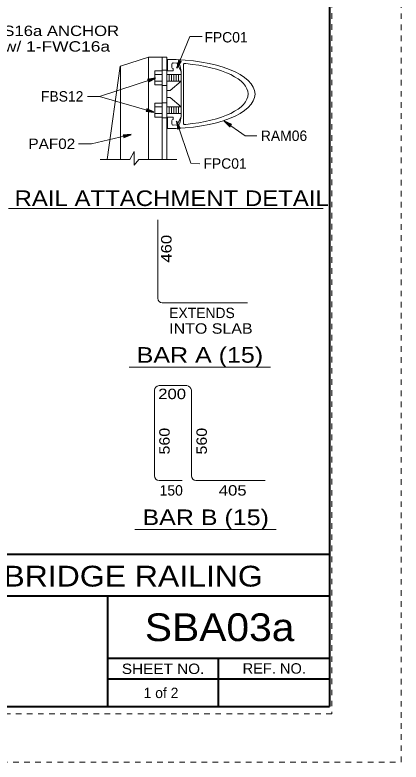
# Model space of a CAD drawing. Extents: x 1370 to 1387, y -905.5 to -882.8.
# Drawn here: x 1380.03 to 1387, y -905.5 to -892.03 of the extents above; entities that cross this region are included whole.
import ezdxf
from ezdxf.enums import TextEntityAlignment as Align

# ---------------------------------------------------------------- set-up
doc = ezdxf.new("R2010")
doc.units = 0
doc.header["$LTSCALE"] = 0.075
doc.linetypes.add('DOTTED', pattern=[1.5, 0.3, -1.2])
for name, color, linetype, lineweight in [('1', 7, 'Continuous', 13), ('2', 7, 'Continuous', 13), ('3', 7, 'Continuous', 13), ('4', 7, 'Continuous', 25), ('5', 7, 'Continuous', 13), ('61', 7, 'DOTTED', 13), ('62', 7, 'DOTTED', 13), ('63', 7, 'Continuous', 40)]:
    doc.layers.add(name, color=color, linetype=linetype, lineweight=lineweight)
for name, color, linetype in [('57', 7, 'Continuous'), ('58', 7, 'Continuous'), ('59', 7, 'Continuous'), ('8', 7, 'Continuous')]:
    doc.layers.add(name, color=color, linetype=linetype)

msp = doc.modelspace()

# ---------------------------------------------------------------- linework, layer by layer
at = {"layer": '1'}
for p, q in [((1382.81475, -893.22358), (1382.81475, -893.09858)), ((1382.85642, -893.22358), (1382.85642, -893.09858)), ((1382.89808, -893.22358), (1382.89808, -893.09858)), ((1382.93975, -893.22358), (1382.93975, -893.09858)), ((1382.98142, -893.22358), (1382.98142, -893.09858)), ((1382.81475, -893.80692), (1382.81475, -893.68192)), ((1382.85642, -893.80692), (1382.85642, -893.68192)), ((1382.89808, -893.80692), (1382.89808, -893.68192)), ((1382.93975, -893.80692), (1382.93975, -893.68192)), ((1382.98142, -893.80692), (1382.98142, -893.68192))]:
    msp.add_line(p, q, dxfattribs=at)
at = {"layer": '2'}
for p, q in [((1382.43975, -892.78608), (1381.93975, -892.95275)), ((1382.77308, -892.78608), (1382.43975, -892.78608)), ((1382.43975, -894.63575), (1382.43975, -892.78608)), ((1382.77308, -894.63575), (1382.77308, -892.78608)), ((1382.78292, -892.82775), (1382.78292, -893.03608)), ((1381.93975, -894.63575), (1381.93975, -892.95275)), ((1382.86592, -892.91308), (1382.86592, -892.97375)), ((1382.88758, -892.89242), (1382.96958, -892.89575)), ((1383.03292, -893.04508), (1382.95592, -892.89517)), ((1383.00825, -892.92875), (1383.03292, -893.04508)), ((1383.07458, -893.98108), (1383.07458, -892.92442)), ((1383.09692, -892.90342), (1383.11558, -892.90542)), ((1382.68975, -893.03608), (1382.55458, -893.03608)), ((1382.55458, -893.28608), (1382.55458, -893.03608)), ((1382.68975, -893.09858), (1382.55458, -893.09858)), ((1383.03292, -893.09858), (1382.77308, -893.09858)), ((1382.78292, -893.03608), (1382.88692, -893.03608)), ((1382.88658, -892.99442), (1382.88692, -892.99442)), ((1382.88692, -892.99442), (1382.88692, -893.03608)), ((1383.03292, -893.86042), (1383.03292, -893.04508)), ((1382.68975, -893.22358), (1382.55458, -893.22358)), ((1383.03292, -893.22358), (1382.77308, -893.22358)), ((1382.83558, -893.39025), (1383.03292, -893.22358)), ((1382.68975, -893.28608), (1382.55458, -893.28608)), ((1382.83558, -893.39025), (1382.77308, -893.39025)), ((1382.83558, -893.51525), (1382.77308, -893.51525)), ((1382.83558, -893.51525), (1383.03292, -893.68192)), ((1382.68975, -893.61942), (1382.55458, -893.61942)), ((1382.68975, -893.68192), (1382.55458, -893.68192)), ((1383.03292, -893.68192), (1382.77308, -893.68192)), ((1382.68975, -893.80692), (1382.55458, -893.80692)), ((1383.03292, -893.80692), (1382.77308, -893.80692)), ((1382.78292, -893.86942), (1382.88692, -893.86942)), ((1382.78292, -894.07775), (1382.78292, -893.86942)), ((1382.86592, -893.99242), (1382.86592, -893.93175)), ((1382.88658, -893.91108), (1382.88692, -893.91108)), ((1382.88692, -893.91108), (1382.88692, -893.86942)), ((1383.03292, -893.86042), (1382.96033, -894.01017)), ((1383.00825, -893.97675), (1383.03292, -893.86042)), ((1382.88758, -894.01308), (1382.96958, -894.00975)), ((1383.09692, -894.00208), (1383.11558, -894.00008))]:
    msp.add_line(p, q, dxfattribs=at)
for points in [[(1381.93975, -892.95275), (1381.92908, -892.95275), (1381.69767, -894.63575)], [(1382.68975, -893.86942), (1382.55458, -893.86942), (1382.55458, -893.61942)]]:
    msp.add_lwpolyline(points, dxfattribs=at)
for centre, radius, start, end in [((1382.88675, -892.91322), 0.02083, 87.39744, 180), ((1382.88675, -892.97358), 0.02083, 180, 270), ((1382.96748, -892.93743), 0.04167, 11.97613, 87.13759), ((1383.09542, -892.92432), 0.02083, 85.42608, 180), ((1382.88675, -893.93192), 0.02083, 90, 180), ((1382.88675, -893.99228), 0.02083, 180, 272.60256), ((1382.96748, -893.96807), 0.04167, 272.86241, 348.02387), ((1383.09542, -893.98118), 0.02083, 180, 274.57392)]:
    msp.add_arc(centre, radius, start, end, dxfattribs=at)
for centre, major_axis, ratio, start_param, end_param in [((1382.78292, -893.45275), (1.58333, 0), 0.394737, 4.71238898, 7.85398163), ((1382.78292, -893.45258), (1.45833, 0), 0.385714, 4.942999, 7.62337162)]:
    msp.add_ellipse(centre, major_axis=major_axis, ratio=ratio, start_param=start_param, end_param=end_param, dxfattribs=at)
at = {"layer": '3'}
for p, q in [((1379.91467, -895.51642), (1385.59133, -895.51642)), ((1382.60883, -897.13583), (1382.60883, -895.71917)), ((1382.69217, -897.21917), (1384.23025, -897.21917)), ((1382.09217, -898.37925), (1384.64225, -898.37925)), ((1382.63242, -898.71233), (1383.13242, -898.71233)), ((1382.54908, -900.33733), (1382.54908, -898.79567)), ((1383.21575, -900.33733), (1383.21575, -898.79567)), ((1382.63242, -900.42067), (1383.04908, -900.42067)), ((1383.29908, -900.42067), (1384.54908, -900.42067)), ((1382.1965, -901.30717), (1384.749, -901.30717))]:
    msp.add_line(p, q, dxfattribs=at)
for centre, start, end in [((1382.69217, -897.13583), 180, 270), ((1382.63242, -898.79567), 90, 180), ((1383.13242, -898.79567), 0, 90), ((1382.63242, -900.33733), 180, 270), ((1383.29908, -900.33733), 180, 270)]:
    msp.add_arc(centre, 0.08333, start, end, dxfattribs=at)
at = {"layer": '4', "lineweight": 13}
for p, q in [((1381.55808, -893.49808), (1382.54167, -893.78067)), ((1381.57108, -894.63575), (1382.10592, -894.63575)), ((1382.26983, -894.63575), (1382.9515, -894.63575))]:
    msp.add_line(p, q, dxfattribs=at)
for points in [[(1383.413, -892.41625), (1383.18867, -892.41625), (1382.95575, -892.9895)], [(1381.34242, -893.49808), (1381.55808, -893.49808), (1382.5675, -893.16708)], [(1383.36983, -894.70908), (1383.20592, -894.701), (1382.94717, -893.94208)], [(1384.3965, -894.2085), (1384.1895, -894.2085), (1383.80983, -893.94208)], [(1381.1785, -894.35383), (1381.41142, -894.35383), (1382.1275, -894.18433)], [(1382.10592, -894.63575), (1382.18358, -894.49125), (1382.18358, -894.73342), (1382.26983, -894.63575)]]:
    msp.add_lwpolyline(points, dxfattribs=at)
at = {"layer": '4'}
for points in [[(1383.03142, -892.867), (1383.02825, -892.86675), (1383.02517, -892.86658), (1383.022, -892.86633), (1383.01883, -892.86617), (1383.016, -892.865), (1383.01508, -892.86467), (1383.01325, -892.86392), (1383.011, -892.86408), (1383.00917, -892.86333), (1383.00733, -892.86258), (1383.0045, -892.86142), (1383.00125, -892.859), (1382.99933, -892.85825), (1382.99567, -892.85675), (1382.99267, -892.85342), (1382.99033, -892.85133), (1382.98842, -892.85058), (1382.98792, -892.84925), (1382.95575, -892.9895), (1383.03142, -892.867), (1383.02283, -892.87217), (1382.99008, -892.85992), (1382.9655, -892.96542), (1383.02283, -892.87217), (1383.01508, -892.87542), (1382.99392, -892.869), (1382.97492, -892.94225), (1383.01508, -892.87542), (1383.00817, -892.87908), (1382.995, -892.877), (1382.98433, -892.91908), (1383.00817, -892.87908), (1383.00167, -892.88183), (1382.99625, -892.88183), (1382.99267, -892.89867), (1383.00167, -892.88183)], [(1382.42508, -893.1885), (1382.427, -893.19108), (1382.42883, -893.19358), (1382.43075, -893.19617), (1382.43267, -893.19867), (1382.43358, -893.2015), (1382.43392, -893.2025), (1382.4345, -893.20442), (1382.43608, -893.206), (1382.43667, -893.20783), (1382.43733, -893.20975), (1382.43825, -893.21258), (1382.43858, -893.21675), (1382.43917, -893.21867), (1382.44042, -893.22242), (1382.43975, -893.22683), (1382.43975, -893.23), (1382.44033, -893.23192), (1382.43975, -893.23317), (1382.5675, -893.16708), (1382.42508, -893.1885), (1382.43458, -893.19175), (1382.44642, -893.22467), (1382.54283, -893.17517), (1382.43458, -893.19175), (1382.44217, -893.19558), (1382.45092, -893.21583), (1382.519, -893.183), (1382.44217, -893.19558), (1382.44942, -893.19842), (1382.45633, -893.20983), (1382.49525, -893.19075), (1382.44942, -893.19842), (1382.45567, -893.20167), (1382.45917, -893.20575), (1382.47442, -893.19758), (1382.45567, -893.20167)], [(1382.41183, -893.71842), (1382.41192, -893.72158), (1382.41208, -893.72475), (1382.41225, -893.72783), (1382.41233, -893.731), (1382.4115, -893.73392), (1382.41125, -893.73483), (1382.41067, -893.73683), (1382.41108, -893.739), (1382.41058, -893.74092), (1382.41, -893.74283), (1382.40917, -893.74575), (1382.40708, -893.74925), (1382.40658, -893.75125), (1382.40542, -893.75508), (1382.40242, -893.75833), (1382.40067, -893.76092), (1382.40008, -893.76292), (1382.39883, -893.76358), (1382.54167, -893.78067), (1382.41183, -893.71842), (1382.41783, -893.72633), (1382.40917, -893.76025), (1382.51667, -893.7735), (1382.41783, -893.72633), (1382.42192, -893.73375), (1382.41783, -893.7555), (1382.49267, -893.76658), (1382.42192, -893.73375), (1382.42633, -893.74025), (1382.42567, -893.75358), (1382.46858, -893.75967), (1382.42633, -893.74025), (1382.42975, -893.74642), (1382.43033, -893.75183), (1382.4475, -893.75358), (1382.42975, -893.74642)], [(1382.97025, -894.08425), (1382.97283, -894.08233), (1382.97533, -894.08042), (1382.97783, -894.0785), (1382.98033, -894.07658), (1382.98317, -894.07558), (1382.98417, -894.07525), (1382.986, -894.07467), (1382.98758, -894.07308), (1382.9895, -894.07242), (1382.99142, -894.07175), (1382.99425, -894.07075), (1382.99833, -894.07042), (1383.00025, -894.06983), (1383.004, -894.0685), (1383.00842, -894.06908), (1383.01158, -894.06908), (1383.0135, -894.06842), (1383.01475, -894.06908), (1382.94717, -893.94208), (1382.97025, -894.08425), (1382.97333, -894.07475), (1383.00617, -894.0625), (1382.95558, -893.96667), (1382.97333, -894.07475), (1382.97708, -894.06708), (1382.99733, -894.05808), (1382.96358, -893.99033), (1382.97708, -894.06708), (1382.97992, -894.05983), (1382.99125, -894.05275), (1382.97167, -894.014), (1382.97992, -894.05983), (1382.983, -894.0535), (1382.98708, -894.05), (1382.97883, -894.03483), (1382.983, -894.0535)], [(1383.91225, -894.04333), (1383.91317, -894.04025), (1383.91408, -894.03725), (1383.915, -894.03417), (1383.91592, -894.03117), (1383.91767, -894.02875), (1383.91817, -894.02792), (1383.91933, -894.02625), (1383.91967, -894.02408), (1383.92083, -894.02242), (1383.922, -894.02075), (1383.92367, -894.01833), (1383.92683, -894.01558), (1383.928, -894.014), (1383.93025, -894.01075), (1383.93417, -894.00858), (1383.93675, -894.00667), (1383.93792, -894.00508), (1383.93925, -894.00483), (1383.80983, -893.94208), (1383.91225, -894.04333), (1383.90917, -894.03375), (1383.9285, -894.00458), (1383.83108, -893.957), (1383.90917, -894.03375), (1383.90775, -894.02542), (1383.91875, -894.00625), (1383.85158, -893.97142), (1383.90775, -894.02542), (1383.90567, -894.01792), (1383.91067, -894.0055), (1383.87208, -893.98575), (1383.90567, -894.01792), (1383.90442, -894.01092), (1383.90567, -894.00567), (1383.89008, -893.99833), (1383.90442, -894.01092)], [(1381.98375, -894.19367), (1381.98542, -894.19642), (1381.98708, -894.19908), (1381.98875, -894.20175), (1381.99042, -894.20442), (1381.99117, -894.20733), (1381.99133, -894.20833), (1381.99183, -894.21025), (1381.99325, -894.212), (1381.99375, -894.21392), (1381.99417, -894.21592), (1381.99483, -894.21883), (1381.99483, -894.22292), (1381.99525, -894.22492), (1381.99617, -894.22875), (1381.99517, -894.23308), (1381.99492, -894.23625), (1381.99533, -894.23825), (1381.99458, -894.23942), (1382.1275, -894.18433), (1381.98375, -894.19367), (1381.99292, -894.19767), (1382.002, -894.2315), (1382.10217, -894.19033), (1381.99292, -894.19767), (1382.00017, -894.20217), (1382.00717, -894.22308), (1382.07783, -894.19608), (1382.00017, -894.20217), (1382.00717, -894.20558), (1382.01308, -894.21758), (1382.05358, -894.20183), (1382.00717, -894.20558), (1382.01317, -894.20933), (1382.01625, -894.21375), (1382.03217, -894.20692), (1382.01317, -894.20933)]]:
    msp.add_lwpolyline(points, dxfattribs=at)
at = {"layer": '5'}
for p, q in [((1382.68975, -894.63575), (1382.68975, -892.78608)), ((1382.77308, -893.02575), (1382.68975, -893.02575)), ((1382.77308, -893.29642), (1382.68975, -893.29642)), ((1382.77308, -893.60908), (1382.68975, -893.60908)), ((1382.77308, -893.87975), (1382.68975, -893.87975))]:
    msp.add_line(p, q, dxfattribs=at)
at = {"layer": '61'}
for p, q in [((1385.75, -883.995), (1385.75, -904.63)), ((1385.75, -904.63), (1370.85, -904.63))]:
    msp.add_line(p, q, dxfattribs=at)
at = {"layer": '62'}
for p, q in [((1387, -905.5), (1387, -883.5)), ((1370, -905.5), (1387, -905.5))]:
    msp.add_line(p, q, dxfattribs=at)
at = {"layer": '63'}
for p, q in [((1385.70833, -884.5), (1385.70833, -904.5)), ((1371.70833, -901.75), (1385.70833, -901.75)), ((1371.70833, -902.5), (1385.70833, -902.5)), ((1381.70833, -904.5), (1381.70833, -902.5)), ((1381.70833, -903.625), (1385.70833, -903.625)), ((1383.70833, -904.5), (1383.70833, -903.625)), ((1381.70833, -904), (1385.70833, -904)), ((1371.70833, -904.5), (1385.70833, -904.5))]:
    msp.add_line(p, q, dxfattribs=at)

# ---------------------------------------------------------------- texts
at = {"layer": '3'}
for s, width, p in [('RAIL ATTACHMENT DETAIL', 1.15, (1380.026, -895.47283)), ('BAR A (15)', 1.2, (1382.22925, -898.29875)), ('BAR B (15)', 1.2, (1382.33358, -901.22667))]:
    msp.add_text(s, height=0.2812, dxfattribs=dict(at, width=width)).set_placement(p)
at = {"layer": '57', "width": 1.15}
msp.add_text('BR1 TYPE C ALUMINUM BRIDGE RAILING', height=0.375, dxfattribs=at).set_placement((1373.06408, -902.33517))
at = {"layer": '58', "width": 1.1}
msp.add_text('SBA03a', height=0.5, dxfattribs=at).set_placement((1382.37708, -903.31875))
at = {"layer": '59'}
for s, width, p in [('SHEET NO.', 1.1, (1382.70571, -903.91217)), ('REF. NO.', 1.05, (1384.71208, -903.9055))]:
    msp.add_text(s, height=0.1877, dxfattribs=dict(at, width=width)).set_placement(p, align=Align.CENTER)
at = {"layer": '8'}
for s, width, p in [('4-220 LNG FRS16a ANCHOR', 1.2, (1377.866, -892.40733)), ('STUD & NUT w/ 1-FWC16a', 1.25, (1377.866, -892.6885)), ('PAF02', 1.1, (1380.277, -894.44467)), ('INTO SLAB', 1.15, (1382.81533, -897.77542)), ('200', 1.2, (1382.61792, -898.95542)), ('405', 1.2, (1383.71058, -900.6945))]:
    msp.add_text(s, height=0.1875, dxfattribs=dict(at, width=width)).set_placement(p)
for s, p in [('FPC01', (1383.45183, -892.52333)), ('FBS12', (1380.50133, -893.589)), ('RAM06', (1384.46975, -894.29942)), ('FPC01', (1383.4345, -894.79992)), ('EXTENDS', (1382.81533, -897.49425)), ('150', (1382.64367, -900.6945)), ('1 of 2', (1382.35475, -904.34617))]:
    msp.add_text(s, height=0.1875, dxfattribs=at).set_placement(p)
for s, width, p in [('460', 1.2, (1382.85842, -896.4945)), ('560', 1.15, (1382.82442, -899.95375)), ('560', 1.15, (1383.4955, -899.95375))]:
    msp.add_text(s, height=0.1875, rotation=90, dxfattribs=dict(at, width=width)).set_placement(p)

doc.saveas('drawing.dxf')
